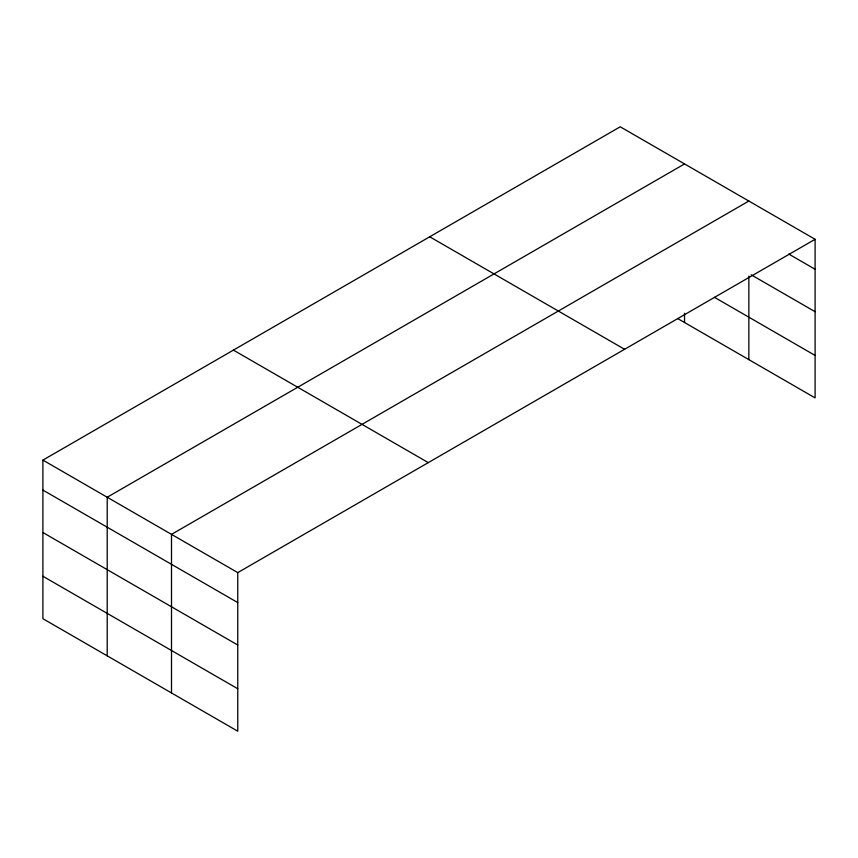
<?xml version="1.0" encoding="UTF-8"?>
<svg xmlns="http://www.w3.org/2000/svg" width="858" height="858" viewBox="0 0 858 858"><rect width="100%" height="100%" fill="white"/><g stroke="black" fill="none" stroke-linecap="round" stroke-linejoin="round"><path stroke-width="1.29" d="M42.9 460.113L237.763 572.618L237.763 731.209L42.9 618.704L42.9 460.113L620.237 126.791L815.1 239.296L815.1 397.887L677.659 318.533M684.545 163.921L107.207 497.243L107.207 655.834M748.852 201.04L171.503 534.373L171.503 692.953M237.763 572.618L815.1 239.296M788.824 254.086L815.1 269.262M751.136 274.774L815.1 311.701M714.403 297.297L815.1 355.437M429.719 236.787L624.581 349.292M233.419 350.118L428.281 462.623M42.9 490.079L237.763 602.584M42.9 532.528L237.763 645.034M42.9 576.254L237.763 688.76M748.852 276.104L748.852 359.631M684.545 313.224L684.545 322.501"/></g></svg>
